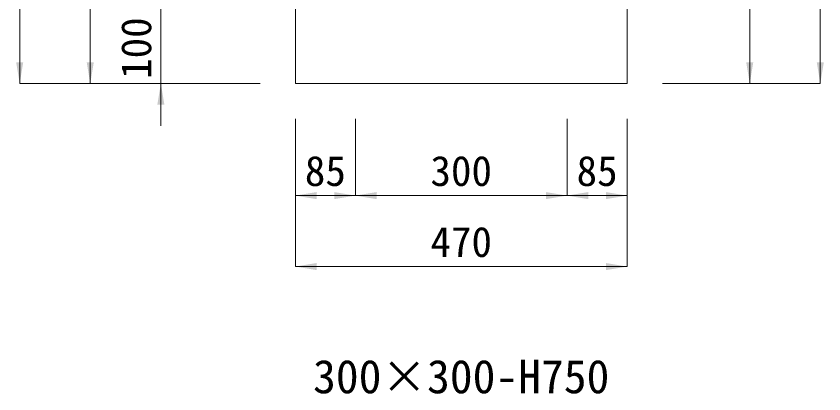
# Model space of a CAD drawing. Units: millimetres at full size. Extents: x -1934 to 78146, y -143454 to -112471.
# Drawn here: x 13768 to 14912, y -133727 to -133193 of the extents above; entities that cross this region are included whole.
import ezdxf
from ezdxf.enums import TextEntityAlignment as Align

# ---------------------------------------------------------------- set-up
doc = ezdxf.new("R2010")
doc.units = ezdxf.units.MM
doc.header["$LTSCALE"] = 23
for name, color, linetype, lineweight in [('0_2', 7, 'Continuous', 13), ('寸法線', 7, 'Continuous', 13), ('本体', 2, 'Continuous', 13)]:
    doc.layers.add(name, color=color, linetype=linetype, lineweight=lineweight)
doc.styles.add('ＭＳ ゴシック', font='')
doc.styles.get('ＭＳ ゴシック').set_extended_font_data('MS Gothic')

# ---------------------------------------------------------------- blocks, each defined once
blk = doc.blocks.new('filled_arrow')
at = {"color": 0, "linetype": 'Continuous', "lineweight": -2}
blk.add_solid([(7.5, 1.25), (0, 0), (7.5, -1.25)], dxfattribs=at)

msp = doc.modelspace()

# ---------------------------------------------------------------- linework, layer by layer
at = {"layer": '寸法線'}
for p, q in [((14906.91, -133288.06), (14906.91, -132448.06)), ((13772.59, -133288.06), (13772.59, -132458.06)), ((14806.91, -133288.06), (14806.91, -132538.06)), ((13872.59, -133288.06), (13872.59, -132838.06)), ((13972.59, -133128.06), (13972.59, -133348.06)), ((14113.15, -133288.06), (13772.59, -133288.06)), ((14113.15, -133288.06), (13872.59, -133288.06)), ((14113.15, -133288.06), (13972.59, -133288.06)), ((14683.15, -133288.06), (14806.91, -133288.06)), ((14683.15, -133288.06), (14906.91, -133288.06)), ((14163.15, -133338.06), (14163.15, -133446.86)), ((14163.15, -133338.06), (14163.15, -133547.33)), ((14248.15, -133338.06), (14248.15, -133446.86)), ((14248.15, -133338.06), (14248.15, -133446.86)), ((14548.15, -133338.06), (14548.15, -133446.86)), ((14548.15, -133338.06), (14548.15, -133446.86)), ((14633.15, -133338.06), (14633.15, -133446.86)), ((14633.15, -133338.06), (14633.15, -133547.33)), ((14163.15, -133446.86), (14248.15, -133446.86)), ((14248.15, -133446.86), (14548.15, -133446.86)), ((14548.15, -133446.86), (14633.15, -133446.86)), ((14163.15, -133547.33), (14633.15, -133547.33))]:
    msp.add_line(p, q, dxfattribs=at)
at = {"layer": '本体', "lineweight": 20}
for p, q in [((14163.15, -132538.06), (14163.15, -133288.06)), ((14633.15, -133288.06), (14633.15, -132538.06)), ((14163.15, -133288.06), (14633.15, -133288.06))]:
    msp.add_line(p, q, dxfattribs=at)

# ---------------------------------------------------------------- block references
at = {"layer": '寸法線', "xscale": 4, "yscale": 4}
for p, rotation in [((13772.59, -133288.06), 90), ((13872.59, -133288.06), 90), ((14806.91, -133288.06), 90), ((14906.91, -133288.06), 90), ((13972.59, -133288.06), 270), ((14248.15, -133446.86), 180), ((14548.15, -133446.86), 180), ((14633.15, -133446.86), 180), ((14633.15, -133547.33), 180)]:
    msp.add_blockref('filled_arrow', p, dxfattribs=dict(at, rotation=rotation))
for p in [(14163.15, -133446.86), (14248.15, -133446.86), (14548.15, -133446.86), (14163.15, -133547.33)]:
    msp.add_blockref('filled_arrow', p, dxfattribs=at)

# ---------------------------------------------------------------- texts
at = {"layer": '0_2', "style": 'ＭＳ ゴシック'}
msp.add_text('300×300-H750', height=47.47, dxfattribs=at).set_placement((14398.15, -133702.98), align=Align.MIDDLE_CENTER)
at = {"layer": '寸法線', "style": 'ＭＳ ゴシック'}
msp.add_text('100', height=42.72, rotation=90, dxfattribs=at).set_placement((13937.59, -133238.06), align=Align.MIDDLE_CENTER)
for s, p in [('85', (14205.65, -133411.86)), ('300', (14398.15, -133411.86)), ('85', (14590.65, -133411.86)), ('470', (14398.15, -133512.33))]:
    msp.add_text(s, height=42.72, dxfattribs=at).set_placement(p, align=Align.MIDDLE_CENTER)

doc.saveas('drawing.dxf')
